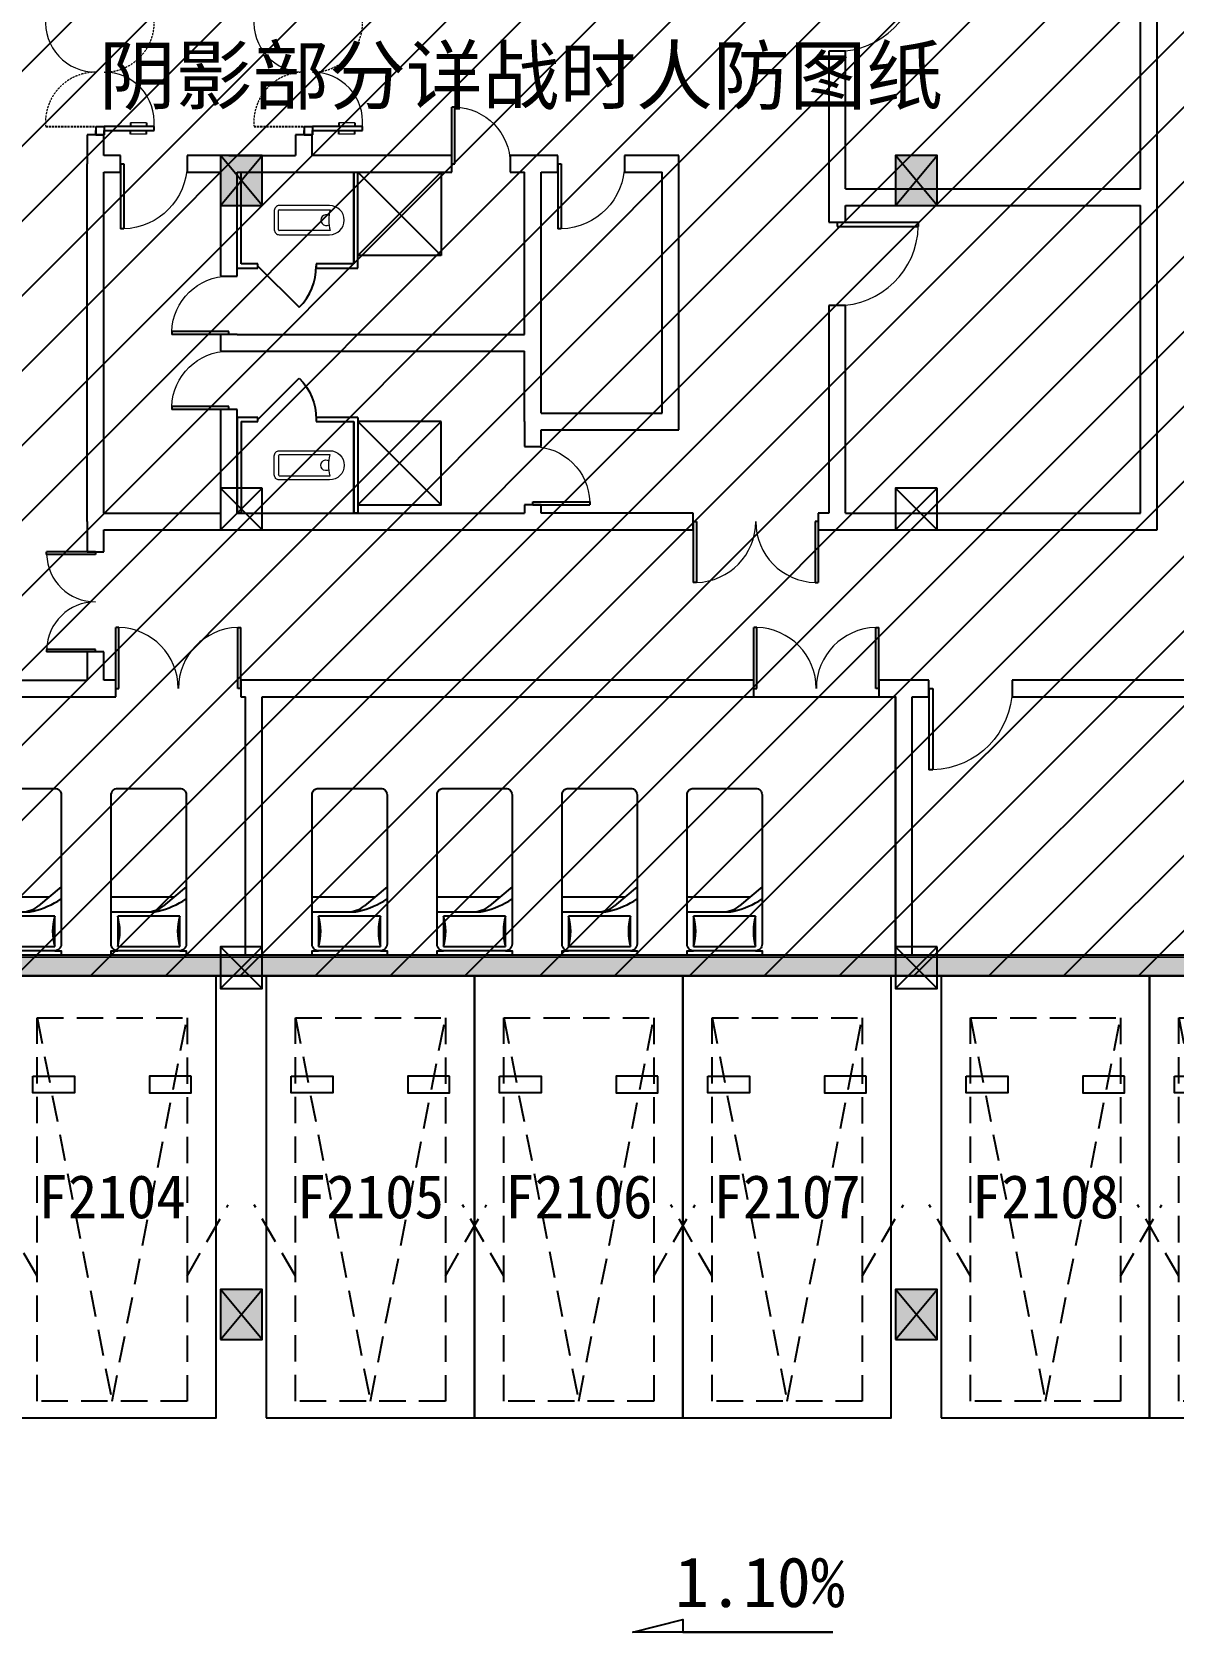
# Model space of a CAD drawing. Header units: millimetres. Extents: x -48310 to 218990, y -633409 to -276709.
# Drawn here: x 147991 to 161691, y -426690 to -407420 of the extents above; entities that cross this region are included whole.
import ezdxf
from ezdxf.enums import TextEntityAlignment as Align

# ---------------------------------------------------------------- set-up
doc = ezdxf.new("R2010")
doc.units = ezdxf.units.MM
doc.header["$LTSCALE"] = 100
doc.linetypes.add('A6-DK-B2F$0$HIDDEN2', pattern=[4.7625, 3.175, -1.5875])
doc.linetypes.add('A6-DK-renfang-B2F$0$DASHED2', pattern=[0.375, 0.25, -0.125])
doc.layers.get('Defpoints').update_dxf_attribs({"color": 189})
for name, color, linetype in [('-ACO-TTLB', 153, 'Continuous'), ('A-DIMS-INSD', 3, 'Continuous'), ('A-HATCH', 251, 'Continuous'), ('A-LEVEL-RefEdit0', 181, 'Continuous'), ('A-WIND-IDEN', 244, 'Continuous'), ('A6-DK-B2F$0$A-PRKG', 175, 'A6-DK-B2F$0$HIDDEN2'), ('A6-DK-B2F$0$A-PRKG-SIGN', 252, 'Continuous'), ('A6-DK-BG-B2F$0$A-DRAIN', 152, 'Continuous'), ('A6-DK-renfang-B2F$0$-ACO-LINE', 137, 'Continuous'), ('A6-DK-renfang-B2F$0$-ACO-TTLB', 153, 'Continuous'), ('A6-DK-renfang-B2F$0$A-DIMS-INSD', 3, 'Continuous'), ('A6-DK-renfang-B2F$0$fur', 253, 'Continuous'), ('A6-DK-renfang-B2F$0$PUB_HATCH', 8, 'Continuous'), ('A6-DK-renfang-B2F$0$WALL', 9, 'Continuous'), ('A6-DK-renfang-B2F$0$WALL-MOVE', 6, 'Continuous'), ('A6-DK-renfang-B2F$0$WINDOW', 4, 'Continuous'), ('A6-DK-renfang-B2F$0$人防门', 3, 'Continuous'), ('A6-W-B2$0$S-WALL-S', 4, 'Continuous'), ('A6-W-B2-BH$0$S-HATCH-S', 252, 'Continuous'), ('a_parking_number', 200, 'Continuous'), ('xref(dwg引用图层)', 7, 'Continuous')]:
    doc.layers.add(name, color=color, linetype=linetype)
doc.layers.add('A6-DK-renfang-B2F$0$洁具', color=6, linetype='Continuous', lineweight=9)
doc.layers.add('A6-W-B2$0$S-EDIT', color=241, linetype='Continuous', plot=False)
doc.styles.add('A6-DK-BG-B2F$0$华文细黑', font='STXIHEI.TTF')
doc.styles.add('华文细黑', font='STXIHEI.TTF')

# ---------------------------------------------------------------- blocks, each defined once
blk = doc.blocks.new('A6-W-B2$0$Z-2')
at = {"layer": 'A-DIMS-INSD'}
h = blk.add_hatch(color=252, dxfattribs=at)
h.dxf.hatch_style = 1
h.paths.add_polyline_path([(73369, 44139), (72869, 44139), (72869, 43539), (73369, 43539)])
at = {"layer": 'A6-W-B2$0$S-EDIT'}
for p, q in [((72869, 44139), (73369, 43539)), ((73369, 44139), (72869, 43539))]:
    blk.add_line(p, q, dxfattribs=at)
at = {"layer": 'A6-W-B2$0$S-WALL-S', "color": 0, "linetype": 'ByBlock', "lineweight": -2}
blk.add_lwpolyline([(73369, 44139), (72869, 44139), (72869, 43539), (73369, 43539), (73369, 44139)], dxfattribs=at)
blk = doc.blocks.new('A6-W-B2$0$Z-3')
at = {"layer": 'A6-W-B2$0$S-EDIT'}
for p, q in [((-250, 250), (250, -250)), ((250, 250), (-250, -250))]:
    blk.add_line(p, q, dxfattribs=at)
at = {"layer": 'A6-W-B2$0$S-WALL-S', "color": 0, "linetype": 'ByBlock', "lineweight": -2}
blk.add_lwpolyline([(250, 250), (-250, 250), (-250, -250), (250, -250), (250, 250)], dxfattribs=at)
blk = doc.blocks.new('A6-W-B2', base_point=(85957, 40190))
at = {"layer": 'A6-W-B2$0$S-WALL-S', "rotation": 180}
for p in [(309577, 274829), (317677, 274829), (309577, 261229), (317677, 261229)]:
    blk.add_blockref('A6-W-B2$0$Z-2', p, dxfattribs=at)
at = {"layer": 'A6-W-B2$0$S-WALL-S'}
for p in [(236457, 227050), (244557, 227050), (236457, 221550), (244557, 221550)]:
    blk.add_blockref('A6-W-B2$0$Z-3', p, dxfattribs=at)
blk = doc.blocks.new('A6-W-B2-BH', base_point=(85957, 40190))
at = {"layer": 'A6-W-B2-BH$0$S-HATCH-S'}
h = blk.add_hatch(color=256, dxfattribs=at)
h.dxf.hatch_style = 2
h.paths.add_polyline_path([(123802, 144405), (123302, 144405), (123302, 143905), (123802, 143905)], flags=0)
edge = h.paths.add_edge_path(flags=16)
edge.add_line((123302, 144405), (123802, 143905))
edge = h.paths.add_edge_path(flags=17)
edge.add_line((123802, 144405), (123302, 143905))
h.paths.add_polyline_path([(120402, 145695), (119902, 145695), (119902, 145195), (120402, 145195)], flags=0)
edge = h.paths.add_edge_path(flags=17)
edge.add_line((119902, 145695), (120402, 145195))
edge = h.paths.add_edge_path(flags=17)
edge.add_line((120402, 145695), (119902, 145195))
h.paths.add_polyline_path([(130007, 149890), (130507, 149890), (130507, 150490), (130007, 150490)])
edge = h.paths.add_edge_path(flags=16)
edge.add_line((130507, 149890), (130007, 150490))
edge = h.paths.add_edge_path(flags=17)
edge.add_line((130007, 149890), (130507, 150490))
h.paths.add_polyline_path([(124407, 149890), (124907, 149890), (124907, 150490), (124407, 150490)], flags=0)
edge = h.paths.add_edge_path(flags=17)
edge.add_line((124907, 149890), (124407, 150490))
edge = h.paths.add_edge_path(flags=17)
edge.add_line((124407, 149890), (124907, 150490))
h.paths.add_polyline_path([(118807, 149890), (119307, 149890), (119307, 150490), (118807, 150490)], flags=0)
edge = h.paths.add_edge_path(flags=17)
edge.add_line((119307, 149890), (118807, 150490))
edge = h.paths.add_edge_path(flags=17)
edge.add_line((118807, 149890), (119307, 150490))
h.paths.add_polyline_path([(112207, 149890), (112707, 149890), (112707, 150490), (112207, 150490)], flags=0)
edge = h.paths.add_edge_path(flags=17)
edge.add_line((112707, 149890), (112207, 150490))
edge = h.paths.add_edge_path(flags=17)
edge.add_line((112207, 149890), (112707, 150490))
h.paths.add_polyline_path([(108207, 149890), (108707, 149890), (108707, 150490), (108207, 150490)], flags=0)
edge = h.paths.add_edge_path(flags=17)
edge.add_line((108707, 149890), (108207, 150490))
edge = h.paths.add_edge_path(flags=17)
edge.add_line((108207, 149890), (108707, 150490))
h.paths.add_polyline_path([(100107, 149890), (100607, 149890), (100607, 150490), (100107, 150490)], flags=0)
edge = h.paths.add_edge_path(flags=17)
edge.add_line((100607, 149890), (100107, 150490))
edge = h.paths.add_edge_path(flags=17)
edge.add_line((100107, 149890), (100607, 150490))
h.paths.add_polyline_path([(130007, 145890), (130507, 145890), (130507, 146490), (130007, 146490)], flags=0)
edge = h.paths.add_edge_path(flags=17)
edge.add_line((130507, 145890), (130007, 146490))
edge = h.paths.add_edge_path(flags=17)
edge.add_line((130007, 145890), (130507, 146490))
h.paths.add_polyline_path([(129257, 140140), (129257, 140640), (128657, 140640), (128657, 140140)], flags=0)
edge = h.paths.add_edge_path(flags=17)
edge.add_line((129257, 140640), (128657, 140140))
edge = h.paths.add_edge_path(flags=17)
edge.add_line((129257, 140140), (128657, 140640))
h.paths.add_polyline_path([(129557, 133640), (129557, 134140), (128957, 134140), (128957, 133640)], flags=0)
edge = h.paths.add_edge_path(flags=17)
edge.add_line((129557, 134140), (128957, 133640))
edge = h.paths.add_edge_path(flags=17)
edge.add_line((129557, 133640), (128957, 134140))
h.paths.add_polyline_path([(130507, 158590), (130007, 158590), (130007, 157890), (130507, 157890)])
edge = h.paths.add_edge_path(flags=16)
edge.add_line((130007, 158590), (130507, 157890))
edge = h.paths.add_edge_path(flags=17)
edge.add_line((130507, 158590), (130007, 157890))
h.paths.add_polyline_path([(122407, 158590), (121907, 158590), (121907, 157890), (122407, 157890)])
edge = h.paths.add_edge_path(flags=16)
edge.add_line((121907, 158590), (122407, 157890))
edge = h.paths.add_edge_path(flags=17)
edge.add_line((122407, 158590), (121907, 157890))
h.paths.add_polyline_path([(114307, 158590), (113807, 158590), (113807, 157890), (114307, 157890)])
edge = h.paths.add_edge_path(flags=16)
edge.add_line((113807, 158590), (114307, 157890))
edge = h.paths.add_edge_path(flags=17)
edge.add_line((114307, 158590), (113807, 157890))
h.paths.add_polyline_path([(108707, 158590), (108207, 158590), (108207, 157890), (108707, 157890)])
edge = h.paths.add_edge_path(flags=16)
edge.add_line((108207, 158590), (108707, 157890))
edge = h.paths.add_edge_path(flags=17)
edge.add_line((108707, 158590), (108207, 157890))
h.paths.add_polyline_path([(103107, 158590), (102607, 158590), (102607, 157890), (103107, 157890)])
edge = h.paths.add_edge_path(flags=16)
edge.add_line((102607, 158590), (103107, 157890))
edge = h.paths.add_edge_path(flags=17)
edge.add_line((103107, 158590), (102607, 157890))
h.paths.add_polyline_path([(103107, 178340), (102607, 178340), (102607, 177640), (103107, 177640)])
edge = h.paths.add_edge_path(flags=16)
edge.add_line((102607, 178340), (103107, 177640))
edge = h.paths.add_edge_path(flags=17)
edge.add_line((103107, 178340), (102607, 177640))
h.paths.add_polyline_path([(130507, 167890), (129907, 167890), (129907, 167190), (130507, 167190)], flags=0)
edge = h.paths.add_edge_path(flags=16)
edge.add_line((129907, 167890), (130507, 167190))
edge = h.paths.add_edge_path(flags=17)
edge.add_line((130507, 167890), (129907, 167190))
h.paths.add_polyline_path([(122407, 167890), (121807, 167890), (121807, 167190), (122407, 167190)], flags=0)
edge = h.paths.add_edge_path()
edge.add_line((121807, 167890), (122407, 167190))
edge = h.paths.add_edge_path(flags=16)
edge.add_line((122407, 167890), (121807, 167190))
h.paths.add_polyline_path([(130507, 178340), (130007, 178340), (130007, 177640), (130507, 177640)])
edge = h.paths.add_edge_path(flags=16)
edge.add_line((130007, 178340), (130507, 177640))
edge = h.paths.add_edge_path(flags=17)
edge.add_line((130507, 178340), (130007, 177640))
h.paths.add_polyline_path([(122407, 178340), (121907, 178340), (121907, 177640), (122407, 177640)])
edge = h.paths.add_edge_path(flags=16)
edge.add_line((121907, 178340), (122407, 177640))
edge = h.paths.add_edge_path(flags=17)
edge.add_line((122407, 178340), (121907, 177640))
h.paths.add_polyline_path([(130007, 185690), (130507, 185690), (130507, 186290), (130007, 186290)], flags=0)
edge = h.paths.add_edge_path(flags=17)
edge.add_line((130507, 185690), (130007, 186290))
edge = h.paths.add_edge_path(flags=17)
edge.add_line((130007, 185690), (130507, 186290))
h.paths.add_polyline_path([(121907, 185677), (122407, 185677), (122407, 186277), (121907, 186277)], flags=0)
edge = h.paths.add_edge_path(flags=17)
edge.add_line((122407, 185677), (121907, 186277))
edge = h.paths.add_edge_path(flags=17)
edge.add_line((121907, 185677), (122407, 186277))
h.paths.add_polyline_path([(115107, 185690), (115607, 185690), (115607, 186290), (115107, 186290)], flags=0)
edge = h.paths.add_edge_path(flags=16)
edge.add_line((115607, 185690), (115107, 186290))
edge = h.paths.add_edge_path(flags=17)
edge.add_line((115107, 185690), (115607, 186290))
h.paths.add_polyline_path([(108207, 185690), (108707, 185690), (108707, 186290), (108207, 186290)], flags=0)
edge = h.paths.add_edge_path(flags=16)
edge.add_line((108707, 185690), (108207, 186290))
edge = h.paths.add_edge_path(flags=17)
edge.add_line((108207, 185690), (108707, 186290))
h.paths.add_polyline_path([(101507, 185690), (102007, 185690), (102007, 186290), (101507, 186290)], flags=0)
edge = h.paths.add_edge_path(flags=16)
edge.add_line((102007, 185690), (101507, 186290))
edge = h.paths.add_edge_path(flags=17)
edge.add_line((101507, 185690), (102007, 186290))
h.paths.add_polyline_path([(113807, 177690), (114307, 177690), (114307, 178290), (113807, 178290)], flags=0)
edge = h.paths.add_edge_path(flags=17)
edge.add_line((114307, 177690), (113807, 178290))
edge = h.paths.add_edge_path(flags=17)
edge.add_line((113807, 177690), (114307, 178290))
h.paths.add_polyline_path([(108207, 177690), (108707, 177690), (108707, 178290), (108207, 178290)])
edge = h.paths.add_edge_path(flags=16)
edge.add_line((108707, 177690), (108207, 178290))
edge = h.paths.add_edge_path(flags=17)
edge.add_line((108207, 177690), (108707, 178290))
h.paths.add_polyline_path([(130507, 174340), (130007, 174340), (130007, 173640), (130507, 173640)])
edge = h.paths.add_edge_path(flags=16)
edge.add_line((130007, 174340), (130507, 173640))
edge = h.paths.add_edge_path(flags=17)
edge.add_line((130507, 174340), (130007, 173640))
h.paths.add_polyline_path([(122407, 174340), (121907, 174340), (121907, 173640), (122407, 173640)])
edge = h.paths.add_edge_path(flags=16)
edge.add_line((121907, 174340), (122407, 173640))
edge = h.paths.add_edge_path(flags=17)
edge.add_line((122407, 174340), (121907, 173640))
h.paths.add_polyline_path([(114307, 174340), (113807, 174340), (113807, 173640), (114307, 173640)])
edge = h.paths.add_edge_path(flags=16)
edge.add_line((113807, 174340), (114307, 173640))
edge = h.paths.add_edge_path(flags=17)
edge.add_line((114307, 174340), (113807, 173640))
h.paths.add_polyline_path([(108707, 174340), (108207, 174340), (108207, 173640), (108707, 173640)])
edge = h.paths.add_edge_path(flags=16)
edge.add_line((108207, 174340), (108707, 173640))
edge = h.paths.add_edge_path(flags=17)
edge.add_line((108707, 174340), (108207, 173640))
h.paths.add_polyline_path([(103107, 174340), (102607, 174340), (102607, 173640), (103107, 173640)])
edge = h.paths.add_edge_path(flags=16)
edge.add_line((102607, 174340), (103107, 173640))
edge = h.paths.add_edge_path(flags=17)
edge.add_line((103107, 174340), (102607, 173640))
h.paths.add_polyline_path([(114307, 167890), (113807, 167890), (113807, 167190), (114307, 167190)])
edge = h.paths.add_edge_path(flags=0)
edge.add_line((113807, 167890), (114307, 167190))
edge = h.paths.add_edge_path(flags=16)
edge.add_line((114307, 167890), (113807, 167190))
h.paths.add_polyline_path([(108707, 167890), (108207, 167890), (108207, 167190), (108707, 167190)])
edge = h.paths.add_edge_path(flags=0)
edge.add_line((108207, 167890), (108707, 167190))
edge = h.paths.add_edge_path(flags=16)
edge.add_line((108707, 167890), (108207, 167190))
h.paths.add_polyline_path([(103107, 167890), (102607, 167890), (102607, 167190), (103107, 167190)])
edge = h.paths.add_edge_path(flags=0)
edge.add_line((102607, 167890), (103107, 167190))
edge = h.paths.add_edge_path(flags=16)
edge.add_line((103107, 167890), (102607, 167190))
h.paths.add_polyline_path([(122637, 198005), (122137, 198005), (122137, 197505), (122637, 197505)])
edge = h.paths.add_edge_path(flags=16)
edge.add_line((122137, 198005), (122637, 197505))
edge = h.paths.add_edge_path(flags=17)
edge.add_line((122637, 198005), (122137, 197505))
h.paths.add_polyline_path([(123387, 190765), (122887, 190765), (122887, 190265), (123387, 190265)])
edge = h.paths.add_edge_path(flags=16)
edge.add_line((122887, 190765), (123387, 190265))
edge = h.paths.add_edge_path(flags=17)
edge.add_line((123387, 190765), (122887, 190265))
h.paths.add_polyline_path([(116527, 189915), (116027, 189915), (116027, 189415), (116527, 189415)])
edge = h.paths.add_edge_path(flags=16)
edge.add_line((116027, 189915), (116527, 189415))
edge = h.paths.add_edge_path(flags=17)
edge.add_line((116527, 189915), (116027, 189415))
h.paths.add_polyline_path([(130507, 191590), (130007, 191590), (130007, 190890), (130507, 190890)])
edge = h.paths.add_edge_path(flags=16)
edge.add_line((130007, 191590), (130507, 190890))
edge = h.paths.add_edge_path(flags=17)
edge.add_line((130507, 191590), (130007, 190890))
h.paths.add_polyline_path([(113447, 202315), (112947, 202315), (112947, 201815), (113447, 201815)])
edge = h.paths.add_edge_path(flags=16)
edge.add_line((112947, 202315), (113447, 201815))
edge = h.paths.add_edge_path(flags=17)
edge.add_line((113447, 202315), (112947, 201815))
h.paths.add_polyline_path([(99107, 202090), (99607, 202090), (99607, 202690), (99107, 202690)])
edge = h.paths.add_edge_path(flags=16)
edge.add_line((99607, 202090), (99107, 202690))
edge = h.paths.add_edge_path(flags=17)
edge.add_line((99107, 202090), (99607, 202690))
h.paths.add_polyline_path([(107557, 202090), (108057, 202090), (108057, 202690), (107557, 202690)])
edge = h.paths.add_edge_path(flags=16)
edge.add_line((108057, 202090), (107557, 202690))
edge = h.paths.add_edge_path(flags=17)
edge.add_line((107557, 202090), (108057, 202690))
h.paths.add_polyline_path([(97807, 209090), (97807, 209590), (97107, 209590), (97107, 209090)], flags=0)
edge = h.paths.add_edge_path(flags=16)
edge.add_line((97807, 209590), (97107, 209090))
edge = h.paths.add_edge_path(flags=17)
edge.add_line((97807, 209090), (97107, 209590))
h.paths.add_polyline_path([(105807, 209090), (105807, 209590), (105107, 209590), (105107, 209090)], flags=0)
edge = h.paths.add_edge_path(flags=16)
edge.add_line((105807, 209590), (105107, 209090))
edge = h.paths.add_edge_path(flags=17)
edge.add_line((105807, 209090), (105107, 209590))
h.paths.add_polyline_path([(113907, 209090), (113907, 209590), (113207, 209590), (113207, 209090)], flags=0)
edge = h.paths.add_edge_path(flags=16)
edge.add_line((113907, 209590), (113207, 209090))
edge = h.paths.add_edge_path(flags=17)
edge.add_line((113907, 209090), (113207, 209590))
h.paths.add_polyline_path([(130007, 209090), (130007, 209590), (129307, 209590), (129307, 209090)], flags=0)
edge = h.paths.add_edge_path(flags=17)
edge.add_line((130007, 209590), (129307, 209090))
edge = h.paths.add_edge_path(flags=17)
edge.add_line((130007, 209090), (129307, 209590))
h.paths.add_polyline_path([(121907, 209090), (121907, 209590), (121207, 209590), (121207, 209090)], flags=0)
edge = h.paths.add_edge_path(flags=16)
edge.add_line((121907, 209590), (121207, 209090))
edge = h.paths.add_edge_path(flags=17)
edge.add_line((121907, 209090), (121207, 209590))
h.paths.add_polyline_path([(121907, 200990), (121907, 201490), (121207, 201490), (121207, 200990)], flags=0)
edge = h.paths.add_edge_path(flags=16)
edge.add_line((121907, 201490), (121207, 200990))
edge = h.paths.add_edge_path(flags=17)
edge.add_line((121907, 200990), (121207, 201490))
h.paths.add_polyline_path([(130007, 200990), (130007, 201490), (129307, 201490), (129307, 200990)], flags=0)
edge = h.paths.add_edge_path(flags=17)
edge.add_line((130007, 201490), (129307, 200990))
edge = h.paths.add_edge_path(flags=17)
edge.add_line((130007, 200990), (129307, 201490))
h.paths.add_polyline_path([(97807, 225290), (97807, 225790), (97107, 225790), (97107, 225290)], flags=0)
edge = h.paths.add_edge_path(flags=16)
edge.add_line((97807, 225790), (97107, 225290))
edge = h.paths.add_edge_path(flags=17)
edge.add_line((97807, 225290), (97107, 225790))
h.paths.add_polyline_path([(105807, 225290), (105807, 225790), (105107, 225790), (105107, 225290)], flags=0)
edge = h.paths.add_edge_path(flags=16)
edge.add_line((105807, 225790), (105107, 225290))
edge = h.paths.add_edge_path(flags=17)
edge.add_line((105807, 225290), (105107, 225790))
h.paths.add_polyline_path([(113907, 225290), (113907, 225790), (113207, 225790), (113207, 225290)], flags=0)
edge = h.paths.add_edge_path(flags=16)
edge.add_line((113907, 225790), (113207, 225290))
edge = h.paths.add_edge_path(flags=17)
edge.add_line((113907, 225290), (113207, 225790))
h.paths.add_polyline_path([(130007, 225290), (130007, 225790), (129307, 225790), (129307, 225290)], flags=0)
edge = h.paths.add_edge_path(flags=17)
edge.add_line((130007, 225790), (129307, 225290))
edge = h.paths.add_edge_path(flags=17)
edge.add_line((130007, 225290), (129307, 225790))
h.paths.add_polyline_path([(121907, 225290), (121907, 225790), (121207, 225790), (121207, 225290)], flags=0)
edge = h.paths.add_edge_path(flags=16)
edge.add_line((121907, 225790), (121207, 225290))
edge = h.paths.add_edge_path(flags=17)
edge.add_line((121907, 225290), (121207, 225790))
h.paths.add_polyline_path([(97807, 217190), (97807, 217690), (97107, 217690), (97107, 217190)], flags=0)
edge = h.paths.add_edge_path(flags=16)
edge.add_line((97807, 217690), (97107, 217190))
edge = h.paths.add_edge_path(flags=17)
edge.add_line((97807, 217190), (97107, 217690))
h.paths.add_polyline_path([(105807, 217190), (105807, 217690), (105107, 217690), (105107, 217190)], flags=0)
edge = h.paths.add_edge_path(flags=16)
edge.add_line((105807, 217690), (105107, 217190))
edge = h.paths.add_edge_path(flags=17)
edge.add_line((105807, 217190), (105107, 217690))
h.paths.add_polyline_path([(113907, 217190), (113907, 217690), (113207, 217690), (113207, 217190)], flags=0)
edge = h.paths.add_edge_path(flags=17)
edge.add_line((113907, 217690), (113207, 217190))
edge = h.paths.add_edge_path(flags=17)
edge.add_line((113907, 217190), (113207, 217690))
h.paths.add_polyline_path([(130007, 217190), (130007, 217690), (129307, 217690), (129307, 217190)], flags=0)
edge = h.paths.add_edge_path(flags=17)
edge.add_line((130007, 217690), (129307, 217190))
edge = h.paths.add_edge_path(flags=17)
edge.add_line((130007, 217190), (129307, 217690))
h.paths.add_polyline_path([(121907, 217190), (121907, 217690), (121207, 217690), (121207, 217190)], flags=0)
edge = h.paths.add_edge_path(flags=16)
edge.add_line((121907, 217690), (121207, 217190))
edge = h.paths.add_edge_path(flags=17)
edge.add_line((121907, 217190), (121207, 217690))
h.paths.add_polyline_path([(122792, 241345), (122292, 241345), (122292, 240845), (122792, 240845)], flags=0)
edge = h.paths.add_edge_path(flags=16)
edge.add_line((122292, 241345), (122792, 240845))
edge = h.paths.add_edge_path(flags=17)
edge.add_line((122792, 241345), (122292, 240845))
h.paths.add_polyline_path([(113042, 241345), (112542, 241345), (112542, 240845), (113042, 240845)], flags=0)
edge = h.paths.add_edge_path(flags=16)
edge.add_line((112542, 241345), (113042, 240845))
edge = h.paths.add_edge_path(flags=17)
edge.add_line((113042, 241345), (112542, 240845))
h.paths.add_polyline_path([(106162, 241345), (105662, 241345), (105662, 240845), (106162, 240845)], flags=0)
edge = h.paths.add_edge_path(flags=16)
edge.add_line((105662, 241345), (106162, 240845))
edge = h.paths.add_edge_path(flags=17)
edge.add_line((106162, 241345), (105662, 240845))
h.paths.add_polyline_path([(96412, 241345), (95912, 241345), (95912, 240845), (96412, 240845)], flags=0)
edge = h.paths.add_edge_path(flags=16)
edge.add_line((95912, 241345), (96412, 240845))
edge = h.paths.add_edge_path(flags=17)
edge.add_line((96412, 241345), (95912, 240845))
h.paths.add_polyline_path([(97807, 233390), (97807, 233890), (97107, 233890), (97107, 233390)], flags=0)
edge = h.paths.add_edge_path(flags=16)
edge.add_line((97807, 233890), (97107, 233390))
edge = h.paths.add_edge_path(flags=17)
edge.add_line((97807, 233390), (97107, 233890))
h.paths.add_polyline_path([(105807, 233390), (105807, 233890), (105107, 233890), (105107, 233390)], flags=0)
edge = h.paths.add_edge_path(flags=16)
edge.add_line((105807, 233890), (105107, 233390))
edge = h.paths.add_edge_path(flags=17)
edge.add_line((105807, 233390), (105107, 233890))
h.paths.add_polyline_path([(113907, 233390), (113907, 233890), (113207, 233890), (113207, 233390)], flags=0)
edge = h.paths.add_edge_path(flags=16)
edge.add_line((113907, 233890), (113207, 233390))
edge = h.paths.add_edge_path(flags=17)
edge.add_line((113907, 233390), (113207, 233890))
h.paths.add_polyline_path([(121907, 233390), (121907, 233890), (121207, 233890), (121207, 233390)], flags=0)
edge = h.paths.add_edge_path(flags=17)
edge.add_line((121907, 233890), (121207, 233390))
edge = h.paths.add_edge_path(flags=17)
edge.add_line((121907, 233390), (121207, 233890))
h.paths.add_polyline_path([(129653, 245275), (129153, 245275), (129153, 244775), (129653, 244775)], flags=0)
edge = h.paths.add_edge_path(flags=17)
edge.add_line((129153, 245275), (129653, 244775))
edge = h.paths.add_edge_path(flags=17)
edge.add_line((129653, 245275), (129153, 244775))
h.paths.add_polyline_path([(129657, 241345), (129157, 241345), (129157, 240845), (129657, 240845)], flags=0)
edge = h.paths.add_edge_path(flags=16)
edge.add_line((129157, 241345), (129657, 240845))
edge = h.paths.add_edge_path(flags=17)
edge.add_line((129657, 241345), (129157, 240845))
h.paths.add_polyline_path([(130007, 233390), (130007, 233890), (129307, 233890), (129307, 233390)])
edge = h.paths.add_edge_path(flags=16)
edge.add_line((130007, 233890), (129307, 233390))
edge = h.paths.add_edge_path(flags=17)
edge.add_line((130007, 233390), (129307, 233890))
h.paths.add_polyline_path([(152807, 231740), (153307, 231740), (153307, 232340), (152807, 232340)])
edge = h.paths.add_edge_path(flags=16)
edge.add_line((153307, 231740), (152807, 232340))
edge = h.paths.add_edge_path(flags=17)
edge.add_line((152807, 231740), (153307, 232340))
h.paths.add_polyline_path([(136107, 250920), (136107, 251420), (135507, 251420), (135507, 250920)])
edge = h.paths.add_edge_path(flags=16)
edge.add_line((136107, 251420), (135507, 250920))
edge = h.paths.add_edge_path(flags=17)
edge.add_line((136107, 250920), (135507, 251420))
h.paths.add_polyline_path([(126217, 308740), (125717, 308740), (125717, 308240), (126217, 308240)])
edge = h.paths.add_edge_path(flags=16)
edge.add_line((125717, 308740), (126217, 308240))
edge = h.paths.add_edge_path(flags=17)
edge.add_line((126217, 308740), (125717, 308240))
h.paths.add_polyline_path([(128007, 313090), (128007, 313590), (127407, 313590), (127407, 313090)], flags=0)
edge = h.paths.add_edge_path(flags=17)
edge.add_line((128007, 313590), (127407, 313090))
edge = h.paths.add_edge_path(flags=17)
edge.add_line((128007, 313090), (127407, 313590))
h.paths.add_polyline_path([(119807, 317940), (119307, 317940), (119307, 317440), (119807, 317440)])
edge = h.paths.add_edge_path(flags=16)
edge.add_line((119307, 317940), (119807, 317440))
edge = h.paths.add_edge_path(flags=17)
edge.add_line((119807, 317940), (119307, 317440))
h.paths.add_polyline_path([(119807, 325940), (119307, 325940), (119307, 325440), (119807, 325440)])
edge = h.paths.add_edge_path(flags=16)
edge.add_line((119307, 325940), (119807, 325440))
edge = h.paths.add_edge_path(flags=17)
edge.add_line((119807, 325940), (119307, 325440))
h.paths.add_polyline_path([(213007, 326040), (212507, 326040), (212507, 325340), (213007, 325340)])
edge = h.paths.add_edge_path(flags=16)
edge.add_line((212507, 326040), (213007, 325340))
edge = h.paths.add_edge_path(flags=17)
edge.add_line((213007, 326040), (212507, 325340))
h.paths.add_polyline_path([(213007, 303640), (212507, 303640), (212507, 303040), (213007, 303040)])
edge = h.paths.add_edge_path(flags=16)
edge.add_line((212507, 303640), (213007, 303040))
edge = h.paths.add_edge_path(flags=17)
edge.add_line((213007, 303640), (212507, 303040))
h.paths.add_polyline_path([(213007, 307840), (212507, 307840), (212507, 307240), (213007, 307240)])
edge = h.paths.add_edge_path(flags=16)
edge.add_line((212507, 307840), (213007, 307240))
edge = h.paths.add_edge_path(flags=17)
edge.add_line((213007, 307840), (212507, 307240))
h.paths.add_polyline_path([(213007, 313940), (212507, 313940), (212507, 313340), (213007, 313340)])
edge = h.paths.add_edge_path(flags=16)
edge.add_line((212507, 313940), (213007, 313340))
edge = h.paths.add_edge_path(flags=17)
edge.add_line((213007, 313940), (212507, 313340))
h.paths.add_polyline_path([(213007, 317990), (212507, 317990), (212507, 317390), (213007, 317390)])
edge = h.paths.add_edge_path(flags=16)
edge.add_line((212507, 317990), (213007, 317390))
edge = h.paths.add_edge_path(flags=17)
edge.add_line((213007, 317990), (212507, 317390))
h.paths.add_polyline_path([(261057, 221800), (260557, 221800), (260557, 221300), (261057, 221300)])
edge = h.paths.add_edge_path(flags=16)
edge.add_line((260557, 221800), (261057, 221300))
edge = h.paths.add_edge_path(flags=17)
edge.add_line((261057, 221800), (260557, 221300))
h.paths.add_polyline_path([(261057, 217640), (260557, 217640), (260557, 217140), (261057, 217140)])
edge = h.paths.add_edge_path(flags=16)
edge.add_line((260557, 217640), (261057, 217140))
edge = h.paths.add_edge_path(flags=17)
edge.add_line((261057, 217640), (260557, 217140))
h.paths.add_polyline_path([(261057, 209640), (260557, 209640), (260557, 209140), (261057, 209140)])
edge = h.paths.add_edge_path(flags=16)
edge.add_line((260557, 209640), (261057, 209140))
edge = h.paths.add_edge_path(flags=17)
edge.add_line((261057, 209640), (260557, 209140))
h.paths.add_polyline_path([(207207, 145540), (207707, 145540), (207707, 146140), (207207, 146140)])
edge = h.paths.add_edge_path(flags=16)
edge.add_line((207707, 145540), (207207, 146140))
edge = h.paths.add_edge_path(flags=17)
edge.add_line((207207, 145540), (207707, 146140))
h.paths.add_polyline_path([(199807, 145540), (200307, 145540), (200307, 146140), (199807, 146140)])
edge = h.paths.add_edge_path(flags=16)
edge.add_line((200307, 145540), (199807, 146140))
edge = h.paths.add_edge_path(flags=17)
edge.add_line((199807, 145540), (200307, 146140))
h.paths.add_polyline_path([(191607, 145540), (192107, 145540), (192107, 146140), (191607, 146140)])
edge = h.paths.add_edge_path(flags=16)
edge.add_line((192107, 145540), (191607, 146140))
edge = h.paths.add_edge_path(flags=17)
edge.add_line((191607, 145540), (192107, 146140))
h.paths.add_polyline_path([(183407, 145540), (183907, 145540), (183907, 146140), (183407, 146140)])
edge = h.paths.add_edge_path(flags=16)
edge.add_line((183907, 145540), (183407, 146140))
edge = h.paths.add_edge_path(flags=17)
edge.add_line((183407, 145540), (183907, 146140))
h.paths.add_polyline_path([(220507, 146140), (220007, 146140), (220007, 145640), (220507, 145640)])
edge = h.paths.add_edge_path(flags=16)
edge.add_line((220007, 146140), (220507, 145640))
edge = h.paths.add_edge_path(flags=17)
edge.add_line((220507, 146140), (220007, 145640))
h.paths.add_polyline_path([(220507, 150440), (220007, 150440), (220007, 149940), (220507, 149940)])
edge = h.paths.add_edge_path(flags=16)
edge.add_line((220007, 150440), (220507, 149940))
edge = h.paths.add_edge_path(flags=17)
edge.add_line((220507, 150440), (220007, 149940))
h.paths.add_polyline_path([(260707, 127440), (260207, 127440), (260207, 126940), (260707, 126940)])
edge = h.paths.add_edge_path(flags=16)
edge.add_line((260207, 127440), (260707, 126940))
edge = h.paths.add_edge_path(flags=17)
edge.add_line((260707, 127440), (260207, 126940))
h.paths.add_polyline_path([(260707, 119540), (260207, 119540), (260207, 119040), (260707, 119040)])
edge = h.paths.add_edge_path(flags=16)
edge.add_line((260207, 119540), (260707, 119040))
edge = h.paths.add_edge_path(flags=17)
edge.add_line((260707, 119540), (260207, 119040))
h.paths.add_polyline_path([(260707, 111440), (260207, 111440), (260207, 110940), (260707, 110940)])
edge = h.paths.add_edge_path(flags=16)
edge.add_line((260207, 111440), (260707, 110940))
edge = h.paths.add_edge_path(flags=17)
edge.add_line((260707, 111440), (260207, 110940))
h.paths.add_polyline_path([(260707, 101920), (260207, 101920), (260207, 101420), (260707, 101420)])
edge = h.paths.add_edge_path(flags=16)
edge.add_line((260207, 101920), (260707, 101420))
edge = h.paths.add_edge_path(flags=17)
edge.add_line((260707, 101920), (260207, 101420))
h.paths.add_polyline_path([(227657, 96520), (227157, 96520), (227157, 95820), (227657, 95820)])
edge = h.paths.add_edge_path(flags=16)
edge.add_line((227157, 96520), (227657, 95820))
edge = h.paths.add_edge_path(flags=17)
edge.add_line((227657, 96520), (227157, 95820))
edge = h.paths.add_edge_path()
edge.add_line((92957, 202065), (92957, 240845))
edge.add_line((92957, 240845), (93307, 240845))
edge.add_line((93307, 240845), (93307, 202065))
edge.add_line((93307, 202065), (93007, 202065))
blk = doc.blocks.new('A6-DK-renfang-B2F$0$$plan$00002867')
at = {"layer": 'A6-DK-renfang-B2F$0$洁具'}
for p, q in [((50, -115), (50, 115)), ((60, 125), (670, 125)), ((670, -125), (60, -125))]:
    blk.add_line(p, q, dxfattribs=at)
blk.add_lwpolyline([(664, 175), (60, 175, 0.414214), (0, 115), (0, -115, 0.414214), (60, -175), (664, -175, 1)], format="xyb", close=True, dxfattribs=at)
for centre, radius, start, end in [((60, 115), 10, 90, 180), ((623, 0), 64.6, 58.6901, 301.3099), ((1140, 0), 487, 165.1173, 194.8827), ((60, -115), 10, 180, 270)]:
    blk.add_arc(centre, radius, start, end, dxfattribs=at)
blk = doc.blocks.new('A6-DK-renfang-B2F$0$$plan$00002357')
at = {"layer": 'A6-DK-renfang-B2F$0$fur'}
for p, q in [((78, -52), (822, -52)), ((822, -104), (78, -104)), ((78, -104), (78, -467)), ((822, -467), (822, -104)), ((78, -467), (822, -467)), ((900, -519), (410, -519)), ((0, -821), (271, -593)), ((900, -701), (143, -701))]:
    blk.add_line(p, q, dxfattribs=at)
blk.add_lwpolyline([(78, -52), (0, -52), (0, 0), (900, 0), (900, -52), (822, -52, -0.414214), (900, -130), (900, -1922, -0.414214), (822, -2000), (78, -2000, -0.414214), (0, -1922), (0, -130, -0.414214)], format="xyb", close=True, dxfattribs=at)
for centre, radius, start, end in [((-545, -286), 649, 343.7398, 16.2602), ((1445, -286), 649, 163.7398, 196.2602), ((583, -1556), 1057, 103.3928, 123.4501), ((472, -831), 312, 90, 130.1059), ((410, -831), 312, 90, 103.3928)]:
    blk.add_arc(centre, radius, start, end, dxfattribs=at)
blk = doc.blocks.new('A6-DK-renfang-B2F$0$$DorLib2D$00000114')
at = {"color": 0}
blk.add_line((0.5, 0), (-0.207, 0.707), dxfattribs=at)
blk.add_arc((0.5, 0), 1, 135, 180, dxfattribs=at)
blk = doc.blocks.new('A6-DK-renfang-B2F$0$fecrfpmmt212')
at = {"layer": 'A6-DK-renfang-B2F$0$PUB_HATCH'}
for points in [[(1093413, -771727), (1093413, -771477), (1085013, -771477), (1085013, -771727)], [(1101213, -771727), (1101213, -771477), (1093413, -771477), (1093413, -771727)], [(1105953, -771727), (1105953, -771477), (1101213, -771477), (1101213, -771727)]]:
    blk.add_hatch(color=256, dxfattribs=at).paths.add_polyline_path(points)
at = {"extrusion": (0, 0, -1)}
for p, q in [((1095826, -761305), (1095791, -761305)), ((1095791, -761987), (1095791, -761305)), ((1095826, -761987), (1095826, -761305)), ((1091813, -761987), (1091853, -761987)), ((1091813, -761987), (1091813, -762767)), ((1091853, -761987), (1091853, -762767)), ((1095791, -761987), (1095826, -761987)), ((1097063, -761987), (1097103, -761987)), ((1097063, -761987), (1097063, -762767)), ((1097103, -761987), (1097103, -762767)), ((1091853, -762767), (1091813, -762767)), ((1097103, -762767), (1097063, -762767)), ((1092431, -763997), (1092431, -764032)), ((1093113, -763997), (1092431, -763997)), ((1093113, -764032), (1092431, -764032)), ((1093113, -764032), (1093113, -763997)), ((1092431, -764897), (1092431, -764932)), ((1093113, -764897), (1092431, -764897)), ((1093113, -764932), (1092431, -764932)), ((1093113, -764932), (1093113, -764897)), ((1096763, -766077), (1096763, -766042)), ((1096763, -766042), (1097446, -766042)), ((1096763, -766077), (1097446, -766077)), ((1097446, -766042), (1097446, -766077)), ((1101513, -768278), (1101563, -768278)), ((1101513, -768278), (1101513, -769253)), ((1101563, -768278), (1101563, -769253)), ((1101563, -769253), (1101513, -769253))]:
    blk.add_line(p, q, dxfattribs=at)
at = {"linetype": 'A6-DK-renfang-B2F$0$DASHED2'}
for p, q in [((1090917, -761537), (1091517, -761537)), ((1093417, -761537), (1094017, -761537))]:
    blk.add_line(p, q, dxfattribs=at)
for p, q in [((1091517, -761537), (1091617, -761537)), ((1091517, -761537), (1091517, -761587)), ((1091517, -761537), (1091517, -761637)), ((1092217, -761537), (1091617, -761537)), ((1091617, -761537), (1091617, -761637)), ((1091617, -761537), (1091617, -761587)), ((1091933, -761495), (1091933, -761537)), ((1092125, -761495), (1092125, -761537)), ((1092217, -761587), (1092217, -761537)), ((1094017, -761537), (1094117, -761537)), ((1094017, -761537), (1094017, -761587)), ((1094017, -761537), (1094017, -761637)), ((1094717, -761537), (1094117, -761537)), ((1094117, -761537), (1094117, -761637)), ((1094117, -761537), (1094117, -761587)), ((1094433, -761495), (1094433, -761537)), ((1094625, -761495), (1094625, -761537)), ((1094717, -761587), (1094717, -761537)), ((1091517, -761637), (1091517, -761587)), ((1091517, -761637), (1091617, -761637)), ((1091517, -761637), (1091517, -761637)), ((1091617, -761587), (1092217, -761587)), ((1091617, -761637), (1091617, -761587)), ((1091617, -761637), (1091617, -761637)), ((1091933, -761630), (1091933, -761587)), ((1092125, -761630), (1092125, -761587)), ((1094017, -761637), (1094017, -761587)), ((1094017, -761637), (1094117, -761637)), ((1094017, -761637), (1094017, -761637)), ((1094117, -761587), (1094717, -761587)), ((1094117, -761637), (1094117, -761587)), ((1094117, -761637), (1094117, -761637)), ((1094433, -761630), (1094433, -761587)), ((1094625, -761630), (1094625, -761587)), ((1100413, -762687), (1100413, -762737)), ((1100413, -762687), (1101388, -762687)), ((1101388, -762737), (1101388, -762687)), ((1100413, -762737), (1101388, -762737)), ((1098687, -766277), (1098687, -767009)), ((1098687, -766277), (1098724, -766277)), ((1098724, -766277), (1098724, -767009)), ((1100149, -766277), (1100149, -767009)), ((1100187, -766277), (1100149, -766277)), ((1100187, -766277), (1100187, -767009)), ((1091513, -766640), (1090928, -766640)), ((1090928, -766670), (1090928, -766640)), ((1091513, -766670), (1090928, -766670)), ((1091513, -766640), (1091513, -766670)), ((1098724, -767009), (1098687, -767009)), ((1100149, -767009), (1100187, -767009)), ((1091759, -768278), (1091759, -767546)), ((1091796, -767546), (1091759, -767546)), ((1091796, -768278), (1091796, -767546)), ((1093221, -768278), (1093221, -767546)), ((1093221, -767546), (1093259, -767546)), ((1093259, -768278), (1093259, -767546)), ((1099413, -768278), (1099413, -767546)), ((1099451, -767546), (1099413, -767546)), ((1099451, -768278), (1099451, -767546)), ((1100876, -768278), (1100876, -767546)), ((1100876, -767546), (1100913, -767546)), ((1100913, -768278), (1100913, -767546)), ((1091513, -767810), (1090928, -767810)), ((1090928, -767810), (1090928, -767840)), ((1091513, -767840), (1090928, -767840)), ((1091513, -767840), (1091513, -767810)), ((1091759, -768278), (1091796, -768278)), ((1093259, -768278), (1093221, -768278)), ((1099413, -768278), (1099451, -768278)), ((1100913, -768278), (1100876, -768278))]:
    blk.add_line(p, q)
at = {"lineweight": 13}
for p, q in [((1092125, -761495), (1091933, -761495)), ((1094625, -761495), (1094433, -761495)), ((1092125, -761630), (1091933, -761630)), ((1094625, -761630), (1094433, -761630))]:
    blk.add_line(p, q, dxfattribs=at)
for centre, radius, start, end in [((1100413, -759662), 975, 270, 358.5307), ((1091515, -760287), 600, 175.2195, 270.1993), ((1094015, -760287), 600, 175.2195, 270.1993), ((1091620, -761487), 600, 355.2195, 90.1993), ((1094120, -761487), 600, 355.2195, 90.1993), ((1100413, -762712), 975, 270, 358.5307), ((1098706, -766277), 731, 271.4693, 0), ((1100168, -766277), 731, 180, 268.5307), ((1091513, -766655), 585, 181.4693, 270), ((1091513, -767825), 585, 90, 178.5307), ((1091777, -768278), 731, 0, 88.5307), ((1093240, -768278), 731, 91.4693, 180), ((1099432, -768278), 731, 0, 88.5307), ((1100895, -768278), 731, 91.4693, 180)]:
    blk.add_arc(centre, radius, start, end, dxfattribs=at)
at = {"linetype": 'A6-DK-renfang-B2F$0$DASHED2', "lineweight": 13}
for centre, start, end in [((1091620, -760287), 269.8007, 4.7805), ((1094120, -760287), 269.8007, 4.7805), ((1091515, -761487), 89.8007, 184.7805), ((1094015, -761487), 89.8007, 184.7805)]:
    blk.add_arc(centre, 600, start, end, dxfattribs=at)
at = {"lineweight": 13, "extrusion": (0, 0, -1)}
for centre, radius, start, end in [((-1095808, -761987), 682, 91.4693, 180), ((-1091833, -761987), 780, 180, 268.5307), ((-1097083, -761987), 780, 180, 268.5307), ((-1093113, -764015), 682, 1.4693, 90), ((-1093113, -764915), 682, 1.4693, 90), ((-1096763, -766060), 682, 90, 178.5307), ((-1101538, -768278), 975, 180, 268.5307)]:
    blk.add_arc(centre, radius, start, end, dxfattribs=at)
at = {"layer": 'A6-DK-renfang-B2F$0$-ACO-TTLB', "color": 4}
blk.add_lwpolyline([(1093513, -768378), (1101113, -768378), (1101113, -771477), (1093513, -771477)], close=True, dxfattribs=at)
at = {"layer": 'A6-DK-renfang-B2F$0$A-DIMS-INSD', "color": 4}
for p, q in [((1093213, -762087), (1094513, -762087)), ((1094513, -762087), (1094613, -762087)), ((1094613, -762087), (1094613, -763187)), ((1094663, -762087), (1095663, -763087)), ((1095663, -762087), (1094663, -763087, 0)), ((1094613, -766177), (1094613, -765077)), ((1094663, -766077), (1095663, -765077)), ((1095663, -766077), (1094663, -765077, 0))]:
    blk.add_line(p, q, dxfattribs=at)
at = {"layer": 'A6-DK-renfang-B2F$0$A-DIMS-INSD', "color": 4, "const_width": 20}
blk.add_lwpolyline([(1076938, -771502), (1109713, -771502), (1109713, -769377), (1109713, -766002), (1111962, -766002), (1111962, -765577), (1117863, -765577), (1117875, -754838)], dxfattribs=at)
at = {"layer": 'A6-DK-renfang-B2F$0$A-DIMS-INSD', "color": 4}
for points in [[(1095663, -763087), (1094663, -763087), (1094663, -762087), (1095663, -762087)], [(1095663, -765077), (1094663, -765077), (1094663, -766077), (1095663, -766077)]]:
    blk.add_lwpolyline(points, close=True, dxfattribs=at)
at = {"layer": 'A6-DK-renfang-B2F$0$WALL', "color": 4}
for p, q in [((1093413, -771477), (1085013, -771477)), ((1101213, -771477), (1093413, -771477)), ((1105953, -771477), (1101213, -771477)), ((1093413, -771727), (1085013, -771727)), ((1101213, -771727), (1093413, -771727)), ((1105953, -771727), (1101213, -771727))]:
    blk.add_line(p, q, dxfattribs=at)
at = {"layer": 'A6-DK-renfang-B2F$0$WALL-MOVE', "color": 4}
for p, q in [((1104253, -762376), (1104253, -759326)), ((1104053, -762287), (1104053, -759437)), ((1100513, -760637), (1100313, -760637)), ((1100313, -760637), (1100313, -762376)), ((1100513, -762287), (1100513, -760637)), ((1091613, -761637), (1091413, -761637)), ((1091413, -761637), (1091413, -761987)), ((1091613, -761887), (1091613, -761637)), ((1094113, -761637), (1093913, -761637)), ((1093913, -761637), (1093913, -761887)), ((1094113, -761887), (1094113, -761637)), ((1091813, -761887), (1091613, -761887)), ((1091813, -762087), (1091813, -761887)), ((1093113, -761887), (1092613, -761887)), ((1092613, -761887), (1092613, -762087)), ((1093113, -761887), (1093913, -761887)), ((1095791, -761887), (1094113, -761887)), ((1095791, -762087), (1095791, -761887)), ((1096763, -761887), (1096491, -761887)), ((1096491, -761887), (1096491, -762087)), ((1097063, -761887), (1096763, -761887)), ((1097063, -762087), (1097063, -761887)), ((1098513, -761887), (1097863, -761887)), ((1097863, -761887), (1097863, -762087)), ((1098513, -765177), (1098513, -761887)), ((1091413, -766277), (1091413, -761987)), ((1091613, -766177), (1091613, -762087)), ((1091613, -762087), (1091813, -762087)), ((1092613, -762087), (1093013, -762087)), ((1093013, -762087), (1093013, -763332)), ((1093213, -762087), (1094013, -762087)), ((1093213, -763332), (1093213, -762087)), ((1094013, -762087), (1095791, -762087)), ((1096491, -762087), (1096663, -762087)), ((1096663, -764032), (1096663, -762087)), ((1096863, -762087), (1097063, -762087)), ((1096863, -764132), (1096863, -762087)), ((1097863, -762087), (1098313, -762087)), ((1098313, -764977), (1098313, -762087)), ((1100513, -762287), (1104053, -762287)), ((1100313, -762376), (1100313, -762687)), ((1100513, -762487), (1104053, -762487)), ((1100513, -762687), (1100513, -762487)), ((1104053, -766177), (1104053, -762487)), ((1104253, -766377), (1104253, -762376)), ((1100313, -762687), (1100513, -762687)), ((1093013, -763332), (1093213, -763332)), ((1100513, -763687), (1100313, -763687)), ((1100313, -763687), (1100313, -766177)), ((1100513, -766177), (1100513, -763687)), ((1093213, -764032), (1093013, -764032)), ((1093013, -764032), (1093013, -764132)), ((1093213, -764032), (1096663, -764032)), ((1093013, -764132), (1093013, -764232)), ((1093013, -764232), (1093213, -764232)), ((1093213, -764232), (1096663, -764232)), ((1096663, -765077), (1096663, -764232)), ((1096863, -764977), (1096863, -764132)), ((1093213, -764932), (1093013, -764932)), ((1093013, -764932), (1093013, -766177)), ((1093213, -766177), (1093213, -764932)), ((1096863, -764977), (1098313, -764977)), ((1096663, -765077), (1096663, -765377)), ((1096863, -765177), (1098513, -765177)), ((1096863, -765377), (1096863, -765177)), ((1096663, -765377), (1096863, -765377)), ((1096863, -766077), (1096663, -766077)), ((1096663, -766077), (1096663, -766177)), ((1096863, -766177), (1096863, -766077)), ((1091413, -766277), (1091413, -766640)), ((1091613, -766177), (1093013, -766177)), ((1093213, -766177), (1096663, -766177)), ((1098687, -766177), (1096863, -766177)), ((1098687, -766377), (1098687, -766177)), ((1100313, -766177), (1100187, -766177)), ((1100187, -766177), (1100187, -766377)), ((1100513, -766177), (1104053, -766177)), ((1091613, -766640), (1091613, -766377)), ((1091613, -766377), (1093113, -766377)), ((1093113, -766377), (1096763, -766377)), ((1096763, -766377), (1098687, -766377)), ((1100187, -766377), (1100413, -766377)), ((1100413, -766377), (1104253, -766377)), ((1091413, -766640), (1091613, -766640)), ((1091613, -767840), (1091413, -767840)), ((1091413, -767840), (1091413, -768178)), ((1091613, -768178), (1091613, -767840)), ((1085013, -768178), (1091413, -768178)), ((1091759, -768178), (1091613, -768178)), ((1091759, -768378), (1091759, -768178)), ((1093413, -768178), (1093259, -768178)), ((1093259, -768178), (1093259, -768378)), ((1099413, -768178), (1093413, -768178)), ((1099413, -768378), (1099413, -768178)), ((1101213, -768178), (1100913, -768178)), ((1100913, -768178), (1100913, -768378)), ((1101513, -768178), (1101213, -768178)), ((1101513, -768378), (1101513, -768178)), ((1105853, -768178), (1102513, -768178)), ((1102513, -768178), (1102513, -768378)), ((1085113, -768378), (1091513, -768378)), ((1091513, -768378), (1091759, -768378)), ((1093259, -768378), (1093313, -768378)), ((1093313, -771477), (1093313, -768378)), ((1093513, -771477), (1093513, -768378)), ((1093513, -768378), (1099413, -768378)), ((1100913, -768378), (1101113, -768378)), ((1101113, -771477), (1101113, -768378)), ((1101313, -771477), (1101313, -768378)), ((1101313, -768378), (1101513, -768378)), ((1102513, -768378), (1105853, -768378))]:
    blk.add_line(p, q, dxfattribs=at)
at = {"layer": 'A6-DK-renfang-B2F$0$WALL-MOVE'}
for p, q in [((1093213, -763237), (1093213, -762087)), ((1093213, -762087), (1093263, -762087)), ((1093263, -763187), (1093263, -762087)), ((1094613, -763187), (1094613, -762087)), ((1094613, -762087), (1094663, -762087)), ((1094663, -763237), (1094663, -762087)), ((1093213, -763237), (1093463, -763237)), ((1093463, -763187), (1093263, -763187)), ((1093463, -763237), (1093463, -763187)), ((1094613, -763187), (1094163, -763187)), ((1094163, -763187), (1094163, -763237)), ((1094163, -763237), (1094663, -763237)), ((1093463, -765027), (1093213, -765027)), ((1093213, -765027), (1093213, -766177)), ((1093263, -765077), (1093463, -765077)), ((1093263, -765077), (1093263, -766177)), ((1093463, -765077), (1093463, -765027)), ((1094663, -765027), (1094163, -765027)), ((1094163, -765027), (1094163, -765077)), ((1094163, -765077), (1094613, -765077)), ((1094613, -765077), (1094613, -766177)), ((1094663, -765027), (1094663, -766177)), ((1093263, -766177), (1093213, -766177)), ((1094663, -766177), (1094613, -766177))]:
    blk.add_line(p, q, dxfattribs=at)
at = {"layer": 'A6-DK-renfang-B2F$0$WINDOW', "xscale": 700, "yscale": 700, "zscale": -700, "rotation": 180}
blk.add_blockref('A6-DK-renfang-B2F$0$$DorLib2D$00000114', (1093813, -763212), dxfattribs=at)
at = {"layer": 'A6-DK-renfang-B2F$0$WINDOW', "xscale": -700, "yscale": 700, "zscale": -700}
blk.add_blockref('A6-DK-renfang-B2F$0$$DorLib2D$00000114', (1093813, -765052), dxfattribs=at)
at = {"layer": 'A6-DK-renfang-B2F$0$人防门'}
blk.add_blockref('A6-DK-renfang-B2F$0$$plan$00002867', (1093660, -762662, 1782), dxfattribs=at)
at = {"layer": 'A6-DK-renfang-B2F$0$人防门', "xscale": -1, "rotation": 180}
blk.add_blockref('A6-DK-renfang-B2F$0$$plan$00002867', (1093660, -765602, 1782), dxfattribs=at)
at = {"layer": 'A6-DK-renfang-B2F$0$人防门', "rotation": 179.9999999999997}
for p in [(1091103, -771477, 0), (1092603, -771477, 0), (1095013, -771477), (1096513, -771477, 0), (1098013, -771477), (1099513, -771477, 0)]:
    blk.add_blockref('A6-DK-renfang-B2F$0$$plan$00002357', p, dxfattribs=at)
blk = doc.blocks.new('A6-DK-renfang-B2F')
at = {"layer": 'A6-DK-renfang-B2F$0$-ACO-LINE'}
blk.add_blockref('A6-DK-renfang-B2F$0$fecrfpmmt212', (-942763, 952987), dxfattribs=at)
blk = doc.blocks.new('A6-DK-B2F$0$标准车位')
blk.add_lwpolyline([(350, 4600), (1250, 0), (2150, 4600)])
blk.add_lwpolyline([(350, 4600), (2150, 4600), (2150, 0), (350, 0)], close=True)
at = {"layer": 'A6-DK-B2F$0$A-PRKG-SIGN'}
for points in [[(0, -200), (2500, -200), (2500, 5100), (0, 5100)], [(300, 3900), (800, 3900), (800, 3700), (300, 3700)], [(2200, 3900), (1700, 3900), (1700, 3700), (2200, 3700)]]:
    blk.add_lwpolyline(points, close=True, dxfattribs=at)
at = {"layer": 'Defpoints', "color": 8, "linetype": 'A6-DK-B2F$0$HIDDEN2', "extrusion": (-5.18032e-09, 4.98983e-22, 1), "elevation": 0}
for points in [[(350, 1500), (-145, 2357)], [(2150, 1500), (2645, 2357)]]:
    blk.add_lwpolyline(points, dxfattribs=at)
blk = doc.blocks.new('rewrewr')
at = {"layer": 'A6-DK-B2F$0$A-PRKG', "extrusion": (-5.18032e-09, 4.98983e-22, -1), "xscale": -1, "zscale": -1}
for p in [(-147700, 176160, 0), (-150800, 176160, 0), (-153300, 176160, 0), (-155800, 176160, 0), (-158900, 176160, 0), (-161400, 176160, 0)]:
    blk.add_blockref('A6-DK-B2F$0$标准车位', p, dxfattribs=at)
blk = doc.blocks.new('A6-DK-BG-B2F$0$A-DRAIN-INDEX')
blk.add_lwpolyline([(300, 0), (0, 0), (-300, 0), (-500, 0), (-300, 50), (-300, 0)], close=True)
at = {"style": 'A6-DK-BG-B2F$0$华文细黑'}
blk.add_attdef('坡度', text='', height=250, dxfattribs=at).set_placement((0, 100), align=Align.CENTER)
blk = doc.blocks.new('A6-DK-BG-B2F')
at = {"layer": 'A6-DK-BG-B2F$0$A-DRAIN'}
ref = blk.add_blockref('A6-DK-BG-B2F$0$A-DRAIN-INDEX', (156699, 173392), dxfattribs=dict(at, xscale=3, yscale=3, zscale=3))
ref.add_attrib('坡度', '1.10%', dxfattribs={"layer": '0', "height": 600, "style": 'A6-DK-BG-B2F$0$华文细黑'}).set_placement((156723, 173692), align=Align.CENTER)
blk = doc.blocks.new('B2Fdt')
at = {"layer": 'A-HATCH'}
h = blk.add_hatch(dxfattribs=at)
h.set_pattern_fill('ANSI31', color=256, scale=200)
h.set_pattern_definition([(45, (2e-06, 600000), (-449.0128, 449.0128), [])])
h.paths.add_polyline_path([(122750, 176900), (134300, 176900), (134300, 181260), (166700, 181260), (166700, 165260), (171270, 165260), (171270, 165510), (174380, 165510), (174380, 164300), (175993, 164300), (175993, 166560), (175100, 166560), (175100, 180960), (177350, 180960), (177350, 195310), (175100, 195398), (175100, 201760), (177790, 201760), (177790, 203160), (185250, 203160), (185250, 205925), (184000, 205925), (184000, 205990), (184880, 205990), (184880, 209390), (184000, 209390), (184000, 210390), (183200, 210390), (183200, 213600), (180320, 213590), (180320, 215390), (174480, 215390), (174480, 217910), (171170, 217910), (171170, 215390), (164900, 215390), (164900, 213590), (163280, 213590), (163305, 210400), (161900, 210400), (161900, 213600), (159040, 213640), (159050, 215390), (154010, 215390), (154010, 217910), (150700, 217910), (150700, 215415), (144851, 215388), (144851, 213588), (141200, 213600), (141200, 210390), (135050, 210390), (135050, 203150), (122450, 203150), (122450, 176900)])
blk.add_lwpolyline([(122750, 176900), (134300, 176900), (134300, 181260), (166700, 181260), (166700, 165260)], dxfattribs=at)
at = {"layer": 'A-WIND-IDEN', "style": '华文细黑'}
blk.add_text('阴影部分详战时人防图纸', height=675, dxfattribs=at).set_placement((153857, 191723), align=Align.CENTER)

msp = doc.modelspace()

# ---------------------------------------------------------------- linework, layer by layer
at = {"layer": 'A-DIMS-INSD'}
msp.add_lwpolyline([(125900, -423100), (134550, -423100), (134550, -422500), (134300, -422500), (134300, -418890), (134550, -418890), (134550, -418740), (166700, -418740), (166700, -434740)], dxfattribs=at)

# ---------------------------------------------------------------- block references
at = {"layer": '-ACO-TTLB'}
msp.add_blockref('B2Fdt', (0, -600000), dxfattribs=at)
at = {"layer": 'A-LEVEL-RefEdit0'}
msp.add_blockref('A6-DK-BG-B2F', (0, -600000), dxfattribs=at)
at = {"layer": 'xref(dwg引用图层)'}
for name in ['rewrewr', 'A6-W-B2', 'A6-W-B2-BH', 'A6-DK-renfang-B2F']:
    msp.add_blockref(name, (0, -600000), dxfattribs=at)

# ---------------------------------------------------------------- texts
at = {"layer": 'a_parking_number', "style": '华文细黑'}
for s, p in [('F2104', (148950, -421390, 0)), ('F2105', (152050, -421390, 0)), ('F2106', (154550, -421390, 0)), ('F2107', (157050, -421390, 0)), ('F2108', (160150, -421390, 0))]:
    msp.add_text(s, height=520, dxfattribs=at).set_placement(p, align=Align.MIDDLE)

doc.saveas('drawing.dxf')
